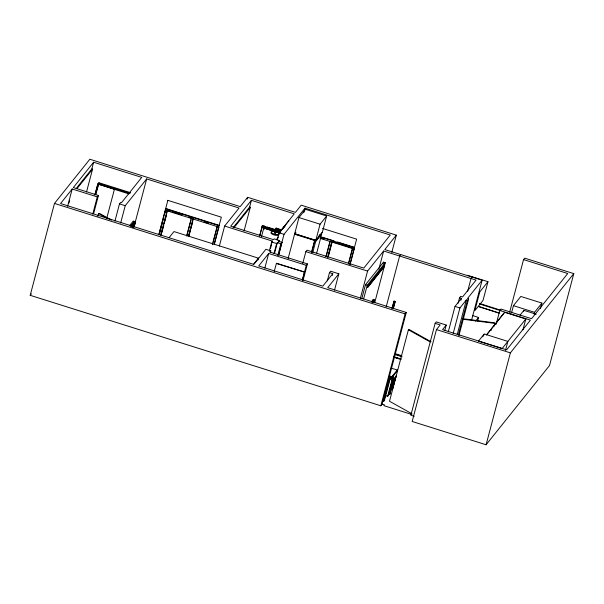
<?xml version="1.0" encoding="UTF-8"?>
<svg xmlns="http://www.w3.org/2000/svg" width="604" height="604" viewBox="0 0 604 604"><rect width="100%" height="100%" fill="white"/><g stroke="black" fill="none" stroke-linecap="round" stroke-linejoin="round"><path stroke-width="0.91" d="M263.518 229.618L263.91 227.844M263.82 229.611L264.205 227.829M327.315 280.822L329.482 272.638L330.63 271.204L338.836 273.793L327.7 287.7L406.266 312.449L381.985 404.355L380.845 405.782L30.2 295.318L54.481 203.42L89.845 159.237L240.211 206.606L247.648 197.312L295.439 212.366L301.2 205.171L396.337 235.145L391.769 252.434M67.625 206.281L72.193 188.992L97.289 196.896L98.437 195.469L73.341 187.557L93.62 162.219L141.736 177.38L121.457 202.718L120.634 202.461L119.486 203.895L114.919 221.177M68.931 203.072L69.649 200.339M91.355 170.781L93.62 162.219M86.523 191.966L92.548 169.18L91.838 168.961L76.278 188.395M94.82 195.024L97.878 183.91L98.656 184.16L95.84 194.36M95.002 194.798L97.878 183.91M95.545 194.126L98.913 182.733L130.555 192.699M98.913 182.733L98.15 184.19L128.909 193.884M92.722 214.186L97.289 196.896M93.628 213.665L98.437 195.469M97.886 216.308L98.603 213.597L99.592 213.461L111.476 220.098M106.961 217.387L114.458 189.173L98.248 184.061M120.664 222.989L125.232 205.7L146.659 178.927L239.063 208.04L224.643 226.055L219.35 246.077M132.676 226.13L133.159 224.318L132.284 224.039L131.785 224.65L132.669 224.93L133.159 224.318M132.865 225.888L133.839 223.465L132.963 223.186L132.472 223.797L133.348 224.076M133.122 226.183L133.839 223.465M133.318 227.149L134.518 222.612L133.643 222.332L133.152 222.952L134.028 223.223L134.518 222.612M133.514 226.915L135.205 221.759L134.33 221.479L133.831 222.098L134.707 222.37M133.839 226.1L135.039 221.555L133.28 221.004L129.747 225.42M133.763 227.202L135.205 221.759M133.922 227.149L146.659 178.927M132.774 226.945L135.304 223.329L134.594 223.11L132.246 226.039M158.731 234.843L167.859 200.332M158.958 234.601L165.843 208.554L219.32 225.398M159.615 233.778L161.517 226.598M161.993 224.801L162.703 222.106M163.178 220.309L163.888 217.614M165.073 213.121L165.783 210.426M160.717 235.152L167.602 209.105M161.034 234.813L167.482 210.396L170.162 211.241M161.849 232.54L163.752 225.352M164.22 223.556L166.123 216.368M186.712 235.583L191.257 218.399M186.802 236.073L191.106 219.803M188.471 236.134L193.016 218.958M188.561 236.625L193.34 218.55M188.893 236.217L190.328 230.796M190.804 228.984L192.714 221.751M212.344 244.605L217.561 224.847M213.144 242.415L217.206 227.044M214.133 244.424L221.343 217.176L167.844 200.347M214.337 244.265L218.844 227.195M247.172 199.131L247.648 197.312M249.233 208.516L251.4 200.324L294.269 213.831L279.101 232.782L284.016 234.329L304.975 208.153L390.267 235.024L363.797 268.101L306.998 250.207L305.858 251.642L302.732 263.472M244.061 230.985L250.32 207.285L249.626 207.066L233.204 227.58M259.675 235.636L262.257 225.866L280.316 231.558M259.697 236.202L262.513 225.549L265.096 226.357M261.457 236.753L264.273 226.1M257.938 259.977L258.414 258.165L173.967 231.558L169.044 237.704M264.839 268.04L268.689 253.484L306.273 265.322L307.421 263.895L269.837 252.049L270.803 250.841L265.888 249.286L253.778 264.416L60.551 203.54L72.193 188.992M269.324 251.09L271.724 241.993L272.434 241.109L224.643 226.055M270.509 248.387L271.468 244.748M271.951 242.929L272.434 241.109M276.768 229.158L275.764 232.955L274.714 232.94L276.119 228.123L281.577 229.845M276.119 228.123L274.714 232.94M281.17 230.879L276.134 229.293L276.534 228.259M270.328 252.661L270.803 250.841M275.56 233.204L276.964 228.395M277.176 240.06L279.675 230.954M274.005 253.552L276.647 243.54L277.349 242.665L280.883 243.774L282.03 242.34L278.497 241.23L279.139 240.422L274.224 238.874L273.574 239.682L230.713 226.175L251.4 200.324M274.465 253.582L277.349 242.665M278.663 242.242L279.139 240.422M285.231 225.368L281.789 229.671L288.833 220.815L288.637 221.57M277.757 255.605L280.883 243.774M274.148 271.649L276.473 263.238L304.484 272.064L302.317 280.264M278.731 254.352L284.016 234.329M278.663 255.077L282.03 242.34M288.123 258.565L294.556 234.216L315.741 240.837L322.264 232.366M294.661 233.808L298.965 217.538L305.526 209.339L326.643 215.998L322.347 232.268L315.786 240.46L294.661 233.808L295.907 232.253M294.624 234.178L294.744 233.703L315.869 240.362L315.741 240.837M303.767 212.706L304.975 208.153M302.423 279.886L306.273 265.322M303.087 280.271L307.421 263.895M311.528 252.261L314.624 240.535M311.739 252.079L314.601 241.238L315.703 239.863M315.786 240.46L320.082 224.19L326.643 215.998M312.789 252.412L315.658 241.57L321.721 233.99L316.707 252.963M325.888 256.821L329.95 241.449M326.22 256.406L330.041 241.94M327.647 257.372L331.709 242M327.98 256.964L332.041 241.592M328.304 256.549L331.89 242.989M332.291 275.492L332.766 273.672L329.482 272.638M334.51 290.169L338.836 273.793M348.349 263.888L352.857 246.817M348.674 263.48L352.494 249.014M349.905 264.582L356.632 239.154L322.513 228.425M350.109 264.439L354.616 247.376M360.354 298.376L367.572 271.083L383.646 251L476.05 280.105L462.573 296.949L460.678 296.353L459.531 297.78L458.089 303.246M361.887 298.308L365.48 284.695L383.517 262.159L385.276 262.71L374.729 302.649M363.646 298.859L367.24 285.247L385.276 262.71M367.345 286.945L383.925 265.775L384.484 265.956L384.303 266.636L367.904 287.119L367.345 286.945L383.925 265.775M367.904 287.119L384.484 265.956M378.836 269.195L383.646 251M372.849 301.154L373.317 299.38L374.208 299.659L373.498 302.317M383.042 263.971L383.517 262.159M373.642 302.438L374.118 300.626L372.577 301.894M386.167 306.983L399.629 256.028L400.777 254.601M391.936 308.508L394.08 301.079L395.205 301.434L393.325 308.531M392.2 308.176L394.08 301.079M393.061 308.863L395.205 301.434M380.845 405.782L405.125 313.884L406.266 312.449M382.4 400.679L383.812 401.124L390.199 376.956M390.614 377.039L384.469 400.309L383.812 401.124M388.908 377.198L391.543 378.029L391.905 376.669L397.236 370.01L391.075 368.07M384.846 395.424L387.662 396.307L393.106 375.726M393.755 374.903L388.319 395.492L387.662 396.307M390.01 390.093L391.445 384.65M392.645 380.112L388.817 394.012L389.806 394.321L393.581 380.022L395.197 378.006M393.627 380.422L389.806 394.321M391.883 379.486L393.717 380.127L394.17 378.429L396.367 375.68M397.236 370.01L396.873 371.369L391.543 378.029M395.477 377.787L392.358 389.588L395.227 379.312M431.075 341.751L409.384 329.641L408.395 329.769L389.505 401.252L412.011 413.808M444.801 330.509L446.243 325.043L436.292 321.909L435.144 323.344L410.863 415.242L414.216 416.299M435.144 323.344L440.173 324.929L436.458 329.573L412.177 421.471L486.099 444.763L549.519 365.526L573.8 273.627L524.702 258.165L523.555 259.592L509.61 312.366M448.274 331.875L455.008 306.402L461.426 298.376L459.531 297.78M460.943 300.196L461.426 298.376M453.196 333.431L459.923 307.949L466.348 299.931L467.488 300.294L468.636 298.859L467.496 298.497L482.12 280.226L384.793 249.565L396.337 235.145M467.655 291.256L471.022 278.519L472.162 277.085M457.213 334.503L466.348 299.931M458.353 334.865L467.488 300.294M458.942 335.567L468.636 298.859M471.543 320.263L482.12 280.226M477.59 321.011L478.534 317.44L472.426 315.514M487.972 281.706L483.026 300.43L474.827 310.667L479.772 291.951L487.972 281.706L467.556 275.281M494.253 326.1L494.97 323.389L494.548 322.815L462.823 318.701L463.245 319.282L494.97 323.389M496.413 323.2L499.78 310.464L500.927 309.029L531.573 318.686L567.73 273.514L523.555 259.592M511.528 312.902L513.438 305.662L520.814 296.451L541.924 303.095L540.489 308.523M505.48 350.448L507.873 341.403L484.219 333.952L478.481 341.124L502.128 348.576L525.827 318.98L504.702 312.328L486.749 334.759M486.099 444.763L510.38 352.864L573.8 273.627M523.532 311.702L523.894 310.343L536.216 314.223M522.958 329.822L525.827 318.98M534.072 314.125L534.548 312.313L541.924 303.095M263.714 228.75L264.205 227.851M76.987 188.622L92.548 169.18M30.2 295.318L31.378 293.846M130.426 226.357L130.917 225.737L131.793 226.017M131.506 225.972L135.039 221.555M132.367 226.998L135.304 223.329M233.899 227.799L250.32 207.285M253.499 264.31L258.414 258.165M282.076 229.762L285.518 225.458M278.346 237.13L276.609 239.305L277.319 239.524M268.689 253.484L258.701 265.964L322.785 286.153L332.766 273.672M319.01 235.726L320.12 234.352M304.484 272.064L276.315 263.45M371.588 301.547L373.317 299.38M371.89 302.551L374.208 299.659M373 302.03L374.118 300.626M389.293 380.361L393.808 374.722M393.717 380.127L396.473 376.692M395.56 378.013L393.4 380.701L391.702 380.173M446.243 325.043L442.551 329.663L506.628 349.852L530.425 320.12L499.78 310.464M475.605 321.101L478.534 317.44M482.581 336.851L483.63 335.537M486.431 334.971L490.561 329.814L491.581 330.131M490.924 329.361L495.054 324.205M499.546 318.595L495.416 323.752L496.435 324.076M499.901 318.142L504.03 312.985M519.969 315.25L523.894 310.343M298.965 217.538L320.082 224.19M322.309 237.198L333.974 240.875M337.561 242L353.718 247.089M320.279 236.919L354.382 247.663M321.283 238.203L323.978 239.056M332.94 241.879L339.237 243.857M341.034 244.424L352.736 248.116M320.06 238.331L354.163 249.074M275.922 228.372L281.373 230.094M277.168 229.309L279.69 230.101M314.601 241.238L315.658 241.57M266.817 226.9L275.416 229.611M277.999 230.418L280.573 231.234M262.023 226.236L280.694 232.117M513.438 305.662L534.548 312.313M262.068 227.247L280.128 232.94M263.963 227.972L272.933 230.796M261.706 227.429L279.486 233.031M383.744 266.455L384.303 266.636M126.727 192.2L129.422 193.053M98.346 183.435L129.988 193.408M97.697 184.137L98.475 184.379M305.858 251.642L367.572 271.083M271.724 241.993L276.647 243.54M165.617 208.841L219.093 225.685M171.944 211.808L181.759 214.896M188.901 217.146L191.581 217.991M204.054 221.917L208.516 223.329M165.39 210.252L218.874 227.104M455.008 306.402L459.923 307.949M119.486 203.895L125.232 205.7M365.48 284.695L367.24 285.247M367.526 286.258L368.085 286.439M393.816 301.404L394.941 301.758M134.413 223.79L135.122 224.016M483.532 334.684L484.151 334.88M54.481 203.42L405.125 313.884M436.458 329.573L510.38 352.864M395.484 353.748L401.773 355.733M396.768 354.676L401.23 356.081M394.933 354.533L402.075 356.775M393.884 356.76L401.524 359.161M393.702 356.987L400.49 359.123M395.129 357.651L399.418 359.002M389.263 375.839L391.905 376.669M392.426 377.877L394.17 378.429M381.781 404.031L384.454 404.869L383.834 405.646L411.822 414.472M479.455 303.419L501.003 310.29M480.006 304.114L500.663 310.698M478.511 306.409L499.168 312.993M478.391 306.553L499.047 313.129M408.395 329.769L430.086 341.887M98.603 213.597L108.108 218.905M271.272 232.464A4.115 1.344 14.8 0 0 271.068 233.121A4.152 1.351 14.8 0 0 272.691 234.405A4.115 1.344 14.8 0 0 275.651 235.341L278.233 235.386A3.994 1.299 14.8 0 0 278.723 235.19M131.597 224.892L131.106 225.503L131.982 225.783L132.472 225.164L131.597 224.892M278.467 234.503L275.885 234.458A4.115 1.344 14.8 0 1 272.925 233.522A4.152 1.351 14.8 0 1 271.309 232.253A4.115 1.344 14.8 0 1 271.989 231.377A4.152 1.351 14.8 0 1 274.609 231.415A4.115 1.344 14.8 0 1 277.561 232.359L279.154 233.642A3.994 1.299 14.8 0 1 278.467 234.503"/></g></svg>
